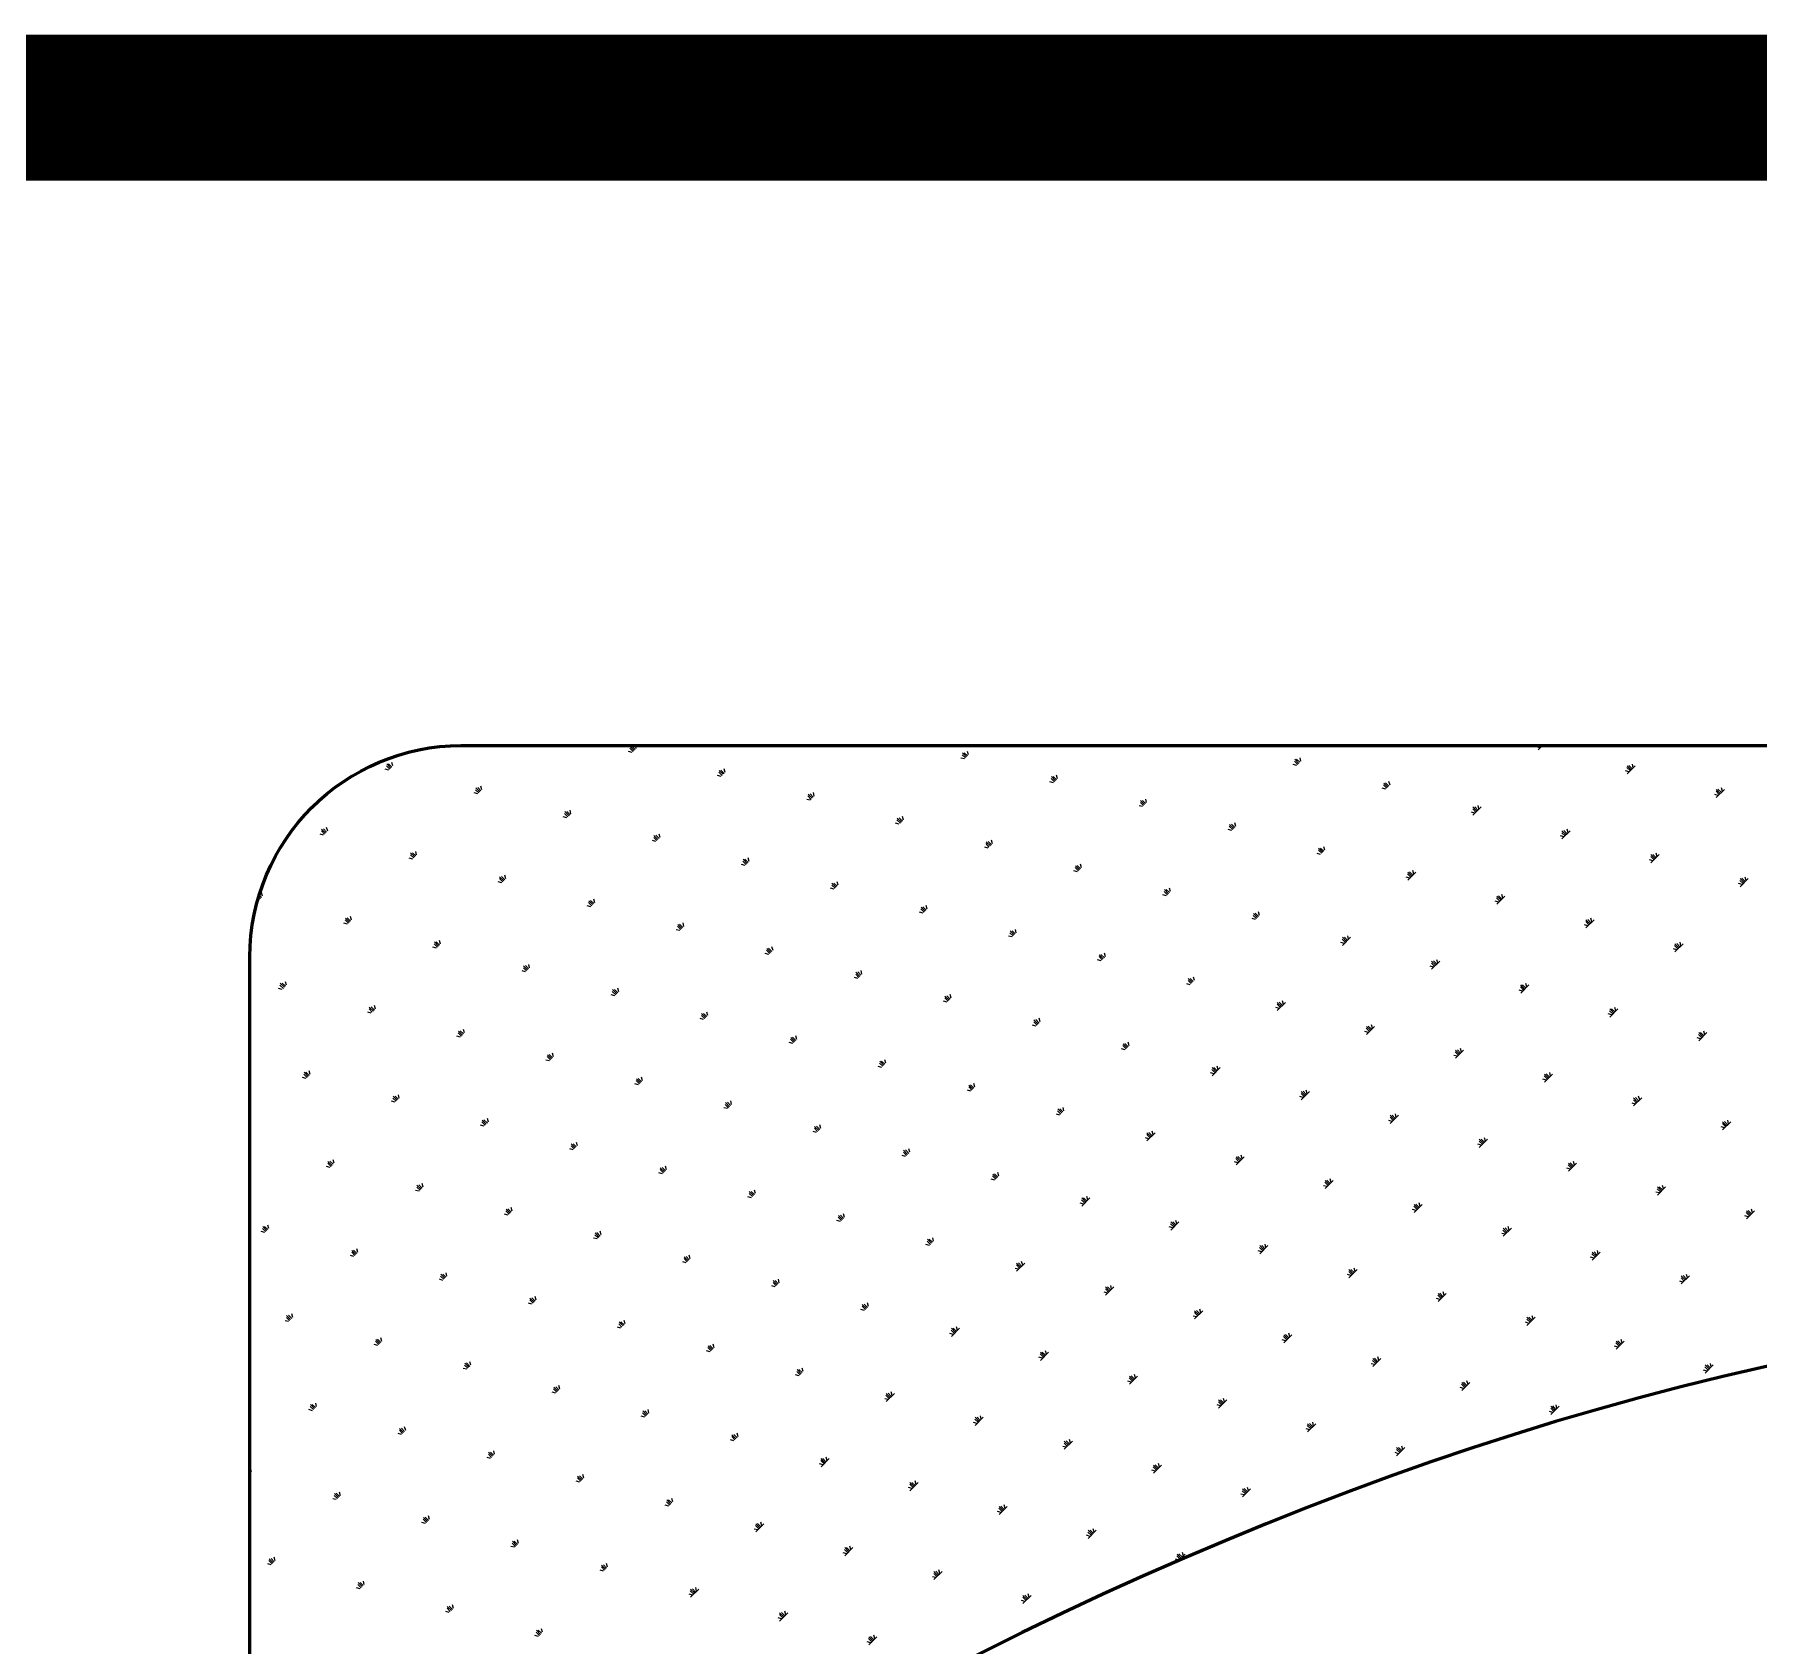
# Model space of a CAD drawing. Extents: x 962303 to 1579583, y -174742 to 224716.
# Drawn here: x 1403914 to 1405092, y 180207 to 181308 of the extents above; entities that cross this region are included whole.
import ezdxf

# ---------------------------------------------------------------- set-up
doc = ezdxf.new("R2010")
doc.units = 0
doc.header["$LTSCALE"] = 1000
doc.header["$MEASUREMENT"] = 0
doc.layers.add('PUB_TITLE', color=4, linetype='Continuous')

msp = doc.modelspace()

# ---------------------------------------------------------------- linework, layer by layer
at = {"layer": 'PUB_TITLE', "color": 4}
for p, q in [((1404323, 180818), (1404320.8, 180820.2)), ((1404323.7, 180818.7), (1404320.9, 180821.4)), ((1404324.4, 180819.4), (1404322.2, 180821.6)), ((1404325.1, 180820), (1404324.6, 180822.1)), ((1404942.8, 180820.5), (1404940.3, 180821.1)), ((1404941.4, 180819.1), (1404944.4, 180822.1)), ((1404943.5, 180821.2), (1404942.6, 180822.1)), ((1404944.2, 180821.9), (1404943.9, 180822.1)), ((1404156.8, 180806), (1404154.5, 180808.3)), ((1404157.4, 180806.7), (1404154.7, 180809.5)), ((1404158.1, 180807.4), (1404155.9, 180809.6)), ((1404158.8, 180808.1), (1404158.2, 180810.5)), ((1404322.3, 180817.3), (1404319.9, 180817.9)), ((1404549.4, 180812.9), (1404547, 180813.5)), ((1404550.1, 180813.6), (1404547.9, 180815.8)), ((1404550.8, 180814.3), (1404548, 180817.1)), ((1404551.5, 180815), (1404549.3, 180817.2)), ((1404552.2, 180815.7), (1404551.6, 180818.1)), ((1404776.5, 180808.5), (1404774.1, 180809.2)), ((1404777.2, 180809.2), (1404775, 180811.4)), ((1404777.9, 180809.9), (1404775.1, 180812.7)), ((1404778.6, 180810.6), (1404776.4, 180812.8)), ((1404779.3, 180811.3), (1404778.7, 180813.7)), ((1405005, 180805.5), (1405002.2, 180808.3)), ((1405002.2, 180802.8), (1405007.8, 180808.3)), ((1405005.7, 180806.2), (1405003.5, 180808.5)), ((1405006.4, 180806.9), (1405005.8, 180809.4)), ((1404156.1, 180805.3), (1404153.6, 180806)), ((1404383.2, 180801), (1404380.7, 180801.6)), ((1404383.9, 180801.7), (1404381.6, 180803.9)), ((1404384.6, 180802.4), (1404381.8, 180805.1)), ((1404385.3, 180803), (1404383, 180805.3)), ((1404385.9, 180803.7), (1404385.3, 180806.2)), ((1404610.3, 180796.6), (1404607.8, 180797.2)), ((1404611, 180797.3), (1404608.7, 180799.5)), ((1404611.7, 180798), (1404608.9, 180800.8)), ((1404612.4, 180798.7), (1404610.1, 180800.9)), ((1404613.1, 180799.4), (1404612.4, 180801.8)), ((1404838.8, 180793.6), (1404836, 180796.4)), ((1404839.5, 180794.3), (1404837.2, 180796.5)), ((1404840.2, 180795), (1404839.5, 180797.4)), ((1405003.6, 180804.2), (1405001.2, 180804.8)), ((1405004.3, 180804.9), (1405002.1, 180807.1)), ((1404216.9, 180789), (1404214.5, 180789.7)), ((1404217.6, 180789.7), (1404215.4, 180791.9)), ((1404218.3, 180790.4), (1404215.5, 180793.2)), ((1404219, 180791.1), (1404216.8, 180793.3)), ((1404219.7, 180791.8), (1404219, 180794.2)), ((1404444, 180784.7), (1404441.6, 180785.3)), ((1404444.7, 180785.3), (1404442.5, 180787.6)), ((1404445.4, 180786), (1404442.6, 180788.8)), ((1404446.1, 180786.7), (1404443.9, 180789)), ((1404446.8, 180787.4), (1404446.2, 180789.9)), ((1404672.5, 180781.7), (1404669.7, 180784.5)), ((1404673.2, 180782.4), (1404671, 180784.6)), ((1404673.9, 180783.1), (1404673.3, 180785.5)), ((1404837.4, 180792.2), (1404834.9, 180792.9)), ((1404838.1, 180792.9), (1404835.8, 180795.1)), ((1405064.5, 180787.9), (1405062.1, 180788.5)), ((1405065.2, 180788.5), (1405063, 180790.8)), ((1405065.9, 180789.2), (1405063.1, 180792)), ((1405063.1, 180786.5), (1405068.7, 180792)), ((1405066.6, 180789.9), (1405064.3, 180792.2)), ((1405067.3, 180790.6), (1405066.6, 180793.1)), ((1404277.8, 180772.7), (1404275.3, 180773.4)), ((1404278.5, 180773.4), (1404276.2, 180775.6)), ((1404279.2, 180774.1), (1404276.4, 180776.9)), ((1404279.9, 180774.8), (1404277.6, 180777)), ((1404280.5, 180775.5), (1404279.9, 180777.9)), ((1404506.3, 180769.7), (1404503.5, 180772.5)), ((1404507, 180770.4), (1404504.7, 180772.7)), ((1404507.7, 180771.1), (1404507, 180773.6)), ((1404671.1, 180780.3), (1404668.7, 180780.9)), ((1404671.8, 180781), (1404669.6, 180783.2)), ((1404898.2, 180775.9), (1404895.8, 180776.6)), ((1404898.9, 180776.6), (1404896.7, 180778.8)), ((1404899.6, 180777.3), (1404896.8, 180780.1)), ((1404896.8, 180774.5), (1404902.4, 180780.1)), ((1404900.3, 180778), (1404898.1, 180780.2)), ((1404901, 180778.7), (1404900.4, 180781.1)), ((1404111.5, 180760.8), (1404109.1, 180761.4)), ((1404112.2, 180761.5), (1404110, 180763.7)), ((1404112.9, 180762.2), (1404110.1, 180765)), ((1404113.6, 180762.9), (1404111.4, 180765.1)), ((1404114.3, 180763.6), (1404113.6, 180766)), ((1404340, 180757.8), (1404337.2, 180760.6)), ((1404340.7, 180758.5), (1404338.5, 180760.7)), ((1404341.4, 180759.2), (1404340.7, 180761.6)), ((1404504.9, 180768.3), (1404502.4, 180769)), ((1404505.6, 180769), (1404503.3, 180771.3)), ((1404732, 180764), (1404729.5, 180764.6)), ((1404732.7, 180764.7), (1404730.4, 180766.9)), ((1404733.4, 180765.4), (1404730.6, 180768.2)), ((1404734.1, 180766.1), (1404731.8, 180768.3)), ((1404734.8, 180766.8), (1404734.1, 180769.2)), ((1404959.1, 180759.6), (1404956.7, 180760.3)), ((1404959.8, 180760.3), (1404957.6, 180762.5)), ((1404960.5, 180761), (1404957.7, 180763.8)), ((1404957.7, 180758.2), (1404963.3, 180763.8)), ((1404961.2, 180761.7), (1404958.9, 180763.9)), ((1404961.9, 180762.4), (1404961.2, 180764.8)), ((1404173.8, 180745.9), (1404171, 180748.7)), ((1404174.5, 180746.6), (1404172.2, 180748.8)), ((1404175.1, 180747.3), (1404174.5, 180749.7)), ((1404338.6, 180756.4), (1404336.2, 180757.1)), ((1404339.3, 180757.1), (1404337.1, 180759.3)), ((1404565.7, 180752), (1404563.3, 180752.7)), ((1404566.4, 180752.7), (1404564.2, 180755)), ((1404567.1, 180753.4), (1404564.3, 180756.2)), ((1404567.8, 180754.1), (1404565.6, 180756.4)), ((1404568.5, 180754.8), (1404567.9, 180757.3)), ((1404792.8, 180747.7), (1404790.4, 180748.3)), ((1404793.5, 180748.4), (1404791.3, 180750.6)), ((1404794.2, 180749.1), (1404791.4, 180751.8)), ((1404794.9, 180749.8), (1404792.7, 180752)), ((1404795.6, 180750.5), (1404795, 180752.9)), ((1405022.7, 180746.1), (1405022.1, 180748.5)), ((1404172.4, 180744.5), (1404169.9, 180745.1)), ((1404173.1, 180745.2), (1404170.8, 180747.4)), ((1404399.5, 180740.1), (1404397, 180740.8)), ((1404400.2, 180740.8), (1404397.9, 180743)), ((1404400.9, 180741.5), (1404398.1, 180744.3)), ((1404401.6, 180742.2), (1404399.3, 180744.4)), ((1404402.3, 180742.9), (1404401.6, 180745.3)), ((1404627.3, 180736.4), (1404625, 180738.7)), ((1404628, 180737.1), (1404625.2, 180739.9)), ((1404628.7, 180737.8), (1404626.4, 180740.1)), ((1404629.4, 180738.5), (1404628.7, 180741)), ((1404856.5, 180734.2), (1404855.8, 180736.6)), ((1405019.9, 180743.3), (1405017.5, 180744)), ((1405020.6, 180744), (1405018.4, 180746.2)), ((1405021.3, 180744.7), (1405018.5, 180747.5)), ((1405018.5, 180741.9), (1405024.1, 180747.5)), ((1405022, 180745.4), (1405019.8, 180747.6)), ((1404233.2, 180728.2), (1404230.8, 180728.8)), ((1404233.9, 180728.9), (1404231.7, 180731.1)), ((1404234.6, 180729.6), (1404231.8, 180732.3)), ((1404235.3, 180730.3), (1404233.1, 180732.5)), ((1404236, 180731), (1404235.3, 180733.4)), ((1404461, 180724.5), (1404458.8, 180726.7)), ((1404461.7, 180725.2), (1404458.9, 180728)), ((1404462.4, 180725.9), (1404460.2, 180728.1)), ((1404463.1, 180726.6), (1404462.5, 180729)), ((1404626.6, 180735.7), (1404624.1, 180736.4)), ((1404853.7, 180731.4), (1404851.3, 180732)), ((1404854.4, 180732.1), (1404852.2, 180734.3)), ((1404855.1, 180732.8), (1404852.3, 180735.5)), ((1404852.3, 180730), (1404857.9, 180735.5)), ((1404855.8, 180733.5), (1404853.5, 180735.7)), ((1405080.8, 180727), (1405078.4, 180727.7)), ((1405081.5, 180727.7), (1405079.3, 180729.9)), ((1405082.2, 180728.4), (1405079.4, 180731.2)), ((1405079.4, 180725.6), (1405085, 180731.2)), ((1405082.9, 180729.1), (1405080.7, 180731.3)), ((1405083.6, 180729.8), (1405082.9, 180732.2)), ((1404067, 180716.2), (1404066.4, 180716.4)), ((1404067.7, 180716.9), (1404066.8, 180717.8)), ((1404068.4, 180717.6), (1404067.1, 180718.9)), ((1404069, 180718.3), (1404067.4, 180719.9)), ((1404069.7, 180719), (1404069.1, 180721.5)), ((1404294.8, 180712.6), (1404292.5, 180714.8)), ((1404295.5, 180713.3), (1404292.7, 180716)), ((1404296.2, 180714), (1404293.9, 180716.2)), ((1404296.9, 180714.6), (1404296.2, 180717.1)), ((1404460.3, 180723.8), (1404457.9, 180724.5)), ((1404687.4, 180719.4), (1404685, 180720.1)), ((1404688.1, 180720.1), (1404685.9, 180722.4)), ((1404688.8, 180720.8), (1404686, 180723.6)), ((1404689.5, 180721.5), (1404687.3, 180723.7)), ((1404690.2, 180722.2), (1404689.6, 180724.6)), ((1404914.5, 180715.1), (1404912.1, 180715.7)), ((1404915.2, 180715.8), (1404913, 180718)), ((1404915.9, 180716.5), (1404913.1, 180719.2)), ((1404913.1, 180713.7), (1404918.7, 180719.2)), ((1404916.6, 180717.1), (1404914.4, 180719.4)), ((1404917.3, 180717.8), (1404916.7, 180720.3)), ((1404128.5, 180700.6), (1404126.3, 180702.9)), ((1404129.2, 180701.3), (1404126.4, 180704.1)), ((1404129.9, 180702), (1404127.7, 180704.2)), ((1404130.6, 180702.7), (1404129.9, 180705.1)), ((1404294.1, 180711.9), (1404291.6, 180712.5)), ((1404521.2, 180707.5), (1404518.7, 180708.1)), ((1404521.9, 180708.2), (1404519.6, 180710.4)), ((1404522.6, 180708.9), (1404519.8, 180711.7)), ((1404523.3, 180709.6), (1404521, 180711.8)), ((1404524, 180710.3), (1404523.3, 180712.7)), ((1404748.3, 180703.1), (1404745.9, 180703.8)), ((1404749, 180703.8), (1404746.8, 180706)), ((1404749.7, 180704.5), (1404746.9, 180707.3)), ((1404750.4, 180705.2), (1404748.1, 180707.4)), ((1404751.1, 180705.9), (1404750.4, 180708.3)), ((1404976.1, 180699.5), (1404973.9, 180701.7)), ((1404976.8, 180700.1), (1404974, 180702.9)), ((1404974, 180697.4), (1404979.6, 180702.9)), ((1404977.5, 180700.8), (1404975.3, 180703.1)), ((1404978.2, 180701.5), (1404977.5, 180704)), ((1404127.8, 180699.9), (1404125.4, 180700.6)), ((1404354.9, 180695.6), (1404352.5, 180696.2)), ((1404355.6, 180696.3), (1404353.4, 180698.5)), ((1404356.3, 180696.9), (1404353.5, 180699.7)), ((1404357, 180697.6), (1404354.8, 180699.9)), ((1404357.7, 180698.3), (1404357.1, 180700.8)), ((1404582, 180691.2), (1404579.6, 180691.8)), ((1404582.7, 180691.9), (1404580.5, 180694.1)), ((1404583.4, 180692.6), (1404580.6, 180695.4)), ((1404584.1, 180693.3), (1404581.9, 180695.5)), ((1404584.8, 180694), (1404584.2, 180696.4)), ((1404809.8, 180687.5), (1404807.6, 180689.7)), ((1404810.5, 180688.2), (1404807.7, 180691)), ((1404807.7, 180685.4), (1404813.3, 180691)), ((1404811.2, 180688.9), (1404809, 180691.1)), ((1404811.9, 180689.6), (1404811.3, 180692)), ((1404975.4, 180698.8), (1404973, 180699.4)), ((1404188.7, 180683.6), (1404186.2, 180684.3)), ((1404189.4, 180684.3), (1404187.1, 180686.5)), ((1404190.1, 180685), (1404187.3, 180687.8)), ((1404190.8, 180685.7), (1404188.5, 180687.9)), ((1404191.5, 180686.4), (1404190.8, 180688.8)), ((1404415.8, 180679.3), (1404413.3, 180679.9)), ((1404416.5, 180679.9), (1404414.2, 180682.2)), ((1404417.2, 180680.6), (1404414.4, 180683.4)), ((1404417.9, 180681.3), (1404415.6, 180683.6)), ((1404418.6, 180682), (1404417.9, 180684.5)), ((1404643.6, 180675.6), (1404641.4, 180677.8)), ((1404644.3, 180676.3), (1404641.5, 180679.1)), ((1404645, 180677), (1404642.7, 180679.2)), ((1404645.7, 180677.7), (1404645, 180680.1)), ((1404809.1, 180686.8), (1404806.7, 180687.5)), ((1405036.2, 180682.5), (1405033.8, 180683.1)), ((1405036.9, 180683.1), (1405034.7, 180685.4)), ((1405037.6, 180683.8), (1405034.9, 180686.6)), ((1405034.9, 180681.1), (1405040.4, 180686.6)), ((1405038.3, 180684.5), (1405036.1, 180686.8)), ((1405039, 180685.2), (1405038.4, 180687.7)), ((1404249.5, 180667.3), (1404247.1, 180668)), ((1404250.2, 180668), (1404248, 180670.2)), ((1404250.9, 180668.7), (1404248.1, 180671.5)), ((1404251.6, 180669.4), (1404249.4, 180671.6)), ((1404252.3, 180670.1), (1404251.7, 180672.5)), ((1404477.3, 180663.6), (1404475.1, 180665.9)), ((1404478, 180664.3), (1404475.2, 180667.1)), ((1404478.7, 180665), (1404476.5, 180667.3)), ((1404479.4, 180665.7), (1404478.8, 180668.2)), ((1404642.9, 180674.9), (1404640.4, 180675.5)), ((1404870, 180670.5), (1404867.6, 180671.2)), ((1404870.7, 180671.2), (1404868.5, 180673.4)), ((1404871.4, 180671.9), (1404868.6, 180674.7)), ((1404868.6, 180669.1), (1404874.2, 180674.7)), ((1404872.1, 180672.6), (1404869.9, 180674.8)), ((1404872.8, 180673.3), (1404872.1, 180675.7)), ((1404083.3, 180655.4), (1404080.8, 180656)), ((1404084, 180656.1), (1404081.7, 180658.3)), ((1404084.7, 180656.8), (1404081.9, 180659.6)), ((1404085.4, 180657.5), (1404083.1, 180659.7)), ((1404086.1, 180658.2), (1404085.4, 180660.6)), ((1404311.8, 180652.4), (1404309, 180655.2)), ((1404312.5, 180653.1), (1404310.2, 180655.3)), ((1404313.2, 180653.8), (1404312.5, 180656.2)), ((1404476.6, 180662.9), (1404474.2, 180663.6)), ((1404703.7, 180658.6), (1404701.3, 180659.2)), ((1404704.4, 180659.3), (1404702.2, 180661.5)), ((1404705.1, 180660), (1404702.3, 180662.8)), ((1404705.8, 180660.7), (1404703.6, 180662.9)), ((1404706.5, 180661.4), (1404705.9, 180663.8)), ((1404930.8, 180654.2), (1404928.4, 180654.9)), ((1404931.5, 180654.9), (1404929.3, 180657.1)), ((1404932.2, 180655.6), (1404929.5, 180658.4)), ((1404929.5, 180652.8), (1404935, 180658.4)), ((1404932.9, 180656.3), (1404930.7, 180658.5)), ((1404933.6, 180657), (1404933, 180659.4)), ((1404145.5, 180640.5), (1404142.7, 180643.2)), ((1404146.2, 180641.2), (1404144, 180643.4)), ((1404146.9, 180641.9), (1404146.3, 180644.3)), ((1404310.4, 180651), (1404307.9, 180651.7)), ((1404311.1, 180651.7), (1404308.8, 180653.9)), ((1404537.5, 180646.6), (1404535, 180647.3)), ((1404538.2, 180647.3), (1404536, 180649.6)), ((1404538.9, 180648), (1404536.1, 180650.8)), ((1404539.6, 180648.7), (1404537.3, 180651)), ((1404540.3, 180649.4), (1404539.6, 180651.9)), ((1404764.6, 180642.3), (1404762.2, 180642.9)), ((1404765.3, 180643), (1404763.1, 180645.2)), ((1404766, 180643.7), (1404763.2, 180646.4)), ((1404763.2, 180640.9), (1404768.8, 180646.4)), ((1404766.7, 180644.4), (1404764.5, 180646.6)), ((1404767.4, 180645.1), (1404766.7, 180647.5)), ((1404993.8, 180640), (1404991.6, 180642.2)), ((1404994.5, 180640.7), (1404993.8, 180643.1)), ((1404144.1, 180639.1), (1404141.7, 180639.7)), ((1404144.8, 180639.8), (1404142.6, 180642)), ((1404371.2, 180634.7), (1404368.8, 180635.4)), ((1404371.9, 180635.4), (1404369.7, 180637.6)), ((1404372.6, 180636.1), (1404369.8, 180638.9)), ((1404373.3, 180636.8), (1404371.1, 180639)), ((1404374, 180637.5), (1404373.4, 180639.9)), ((1404598.3, 180630.3), (1404595.9, 180631)), ((1404599, 180631), (1404596.8, 180633.3)), ((1404599.7, 180631.7), (1404596.9, 180634.5)), ((1404600.4, 180632.4), (1404598.2, 180634.7)), ((1404601.1, 180633.1), (1404600.5, 180635.6)), ((1404828.2, 180628.8), (1404827.6, 180631.2)), ((1404991.7, 180637.9), (1404989.3, 180638.6)), ((1404992.4, 180638.6), (1404990.2, 180640.8)), ((1404993.1, 180639.3), (1404990.3, 180642.1)), ((1404990.3, 180636.5), (1404995.9, 180642.1)), ((1404205, 180622.8), (1404202.5, 180623.4)), ((1404205.7, 180623.5), (1404203.4, 180625.7)), ((1404206.4, 180624.2), (1404203.6, 180626.9)), ((1404207.1, 180624.9), (1404204.8, 180627.1)), ((1404207.8, 180625.6), (1404207.1, 180628)), ((1404432.1, 180618.4), (1404429.6, 180619.1)), ((1404432.8, 180619.1), (1404430.6, 180621.3)), ((1404433.5, 180619.8), (1404430.7, 180622.6)), ((1404434.2, 180620.5), (1404431.9, 180622.7)), ((1404434.9, 180621.2), (1404434.2, 180623.6)), ((1404662, 180616.8), (1404661.3, 180619.2)), ((1404825.4, 180626), (1404823, 180626.6)), ((1404826.1, 180626.7), (1404823.9, 180628.9)), ((1404826.8, 180627.4), (1404824.1, 180630.1)), ((1404824.1, 180624.6), (1404829.6, 180630.1)), ((1404827.5, 180628.1), (1404825.3, 180630.3)), ((1405052.6, 180621.6), (1405050.1, 180622.2)), ((1405053.2, 180622.3), (1405051, 180624.5)), ((1405053.9, 180623), (1405051.2, 180625.8)), ((1405051.2, 180620.2), (1405056.7, 180625.8)), ((1405054.6, 180623.7), (1405052.4, 180625.9)), ((1405055.3, 180624.4), (1405054.7, 180626.8)), ((1404265.8, 180606.5), (1404263.4, 180607.1)), ((1404266.5, 180607.2), (1404264.3, 180609.4)), ((1404267.2, 180607.9), (1404264.4, 180610.6)), ((1404267.9, 180608.6), (1404265.7, 180610.8)), ((1404268.6, 180609.2), (1404268, 180611.7)), ((1404495.7, 180604.9), (1404495.1, 180607.3)), ((1404659.2, 180614), (1404656.8, 180614.7)), ((1404659.9, 180614.7), (1404657.7, 180617)), ((1404660.6, 180615.4), (1404657.8, 180618.2)), ((1404661.3, 180616.1), (1404659.1, 180618.3)), ((1404886.3, 180609.7), (1404883.9, 180610.3)), ((1404887, 180610.4), (1404884.8, 180612.6)), ((1404887.7, 180611.1), (1404884.9, 180613.8)), ((1404884.9, 180608.3), (1404890.5, 180613.8)), ((1404888.4, 180611.7), (1404886.2, 180614)), ((1404889.1, 180612.4), (1404888.4, 180614.9)), ((1404099.6, 180594.5), (1404097.1, 180595.2)), ((1404100.3, 180595.2), (1404098, 180597.4)), ((1404101, 180595.9), (1404098.2, 180598.7)), ((1404101.7, 180596.6), (1404099.4, 180598.8)), ((1404102.4, 180597.3), (1404101.7, 180599.7)), ((1404329.5, 180592.9), (1404328.8, 180595.4)), ((1404492.9, 180602.1), (1404490.5, 180602.7)), ((1404493.6, 180602.8), (1404491.4, 180605)), ((1404494.3, 180603.5), (1404491.5, 180606.3)), ((1404495, 180604.2), (1404492.8, 180606.4)), ((1404720, 180597.7), (1404717.6, 180598.4)), ((1404720.7, 180598.4), (1404718.5, 180600.6)), ((1404721.4, 180599.1), (1404718.7, 180601.9)), ((1404718.7, 180596.3), (1404724.2, 180601.9)), ((1404722.1, 180599.8), (1404719.9, 180602)), ((1404722.8, 180600.5), (1404722.2, 180602.9)), ((1404947.8, 180594.1), (1404945.6, 180596.3)), ((1404948.5, 180594.7), (1404945.8, 180597.5)), ((1404945.8, 180592), (1404951.3, 180597.5)), ((1404949.2, 180595.4), (1404947, 180597.7)), ((1404949.9, 180596.1), (1404949.3, 180598.6)), ((1404163.2, 180581), (1404162.6, 180583.4)), ((1404326.7, 180590.2), (1404324.2, 180590.8)), ((1404327.4, 180590.9), (1404325.1, 180593.1)), ((1404328.1, 180591.5), (1404325.3, 180594.3)), ((1404328.8, 180592.2), (1404326.5, 180594.5)), ((1404553.8, 180585.8), (1404551.4, 180586.4)), ((1404554.5, 180586.5), (1404552.3, 180588.7)), ((1404555.2, 180587.2), (1404552.4, 180590)), ((1404555.9, 180587.9), (1404553.6, 180590.1)), ((1404556.6, 180588.6), (1404555.9, 180591)), ((1404781.6, 180582.1), (1404779.4, 180584.3)), ((1404782.3, 180582.8), (1404779.5, 180585.6)), ((1404779.5, 180580), (1404785.1, 180585.6)), ((1404783, 180583.5), (1404780.8, 180585.7)), ((1404783.7, 180584.2), (1404783, 180586.6)), ((1404947.2, 180593.4), (1404944.7, 180594)), ((1404160.4, 180578.2), (1404158, 180578.9)), ((1404161.1, 180578.9), (1404158.9, 180581.1)), ((1404161.8, 180579.6), (1404159, 180582.4)), ((1404162.5, 180580.3), (1404160.3, 180582.5)), ((1404387.5, 180573.9), (1404385.1, 180574.5)), ((1404388.2, 180574.5), (1404386, 180576.8)), ((1404388.9, 180575.2), (1404386.1, 180578)), ((1404389.6, 180575.9), (1404387.4, 180578.2)), ((1404390.3, 180576.6), (1404389.7, 180579.1)), ((1404615.3, 180570.2), (1404613.1, 180572.4)), ((1404616, 180570.9), (1404613.2, 180573.7)), ((1404616.7, 180571.6), (1404614.5, 180573.8)), ((1404617.4, 180572.3), (1404616.8, 180574.7)), ((1404780.9, 180581.4), (1404778.5, 180582.1)), ((1405008, 180577), (1405005.6, 180577.7)), ((1405008.7, 180577.7), (1405006.5, 180580)), ((1405009.4, 180578.4), (1405006.6, 180581.2)), ((1405006.6, 180575.7), (1405012.2, 180581.2)), ((1405010.1, 180579.1), (1405007.9, 180581.4)), ((1405010.8, 180579.8), (1405010.1, 180582.3)), ((1404221.3, 180561.9), (1404218.8, 180562.6)), ((1404222, 180562.6), (1404219.7, 180564.8)), ((1404222.7, 180563.3), (1404219.9, 180566.1)), ((1404223.4, 180564), (1404221.1, 180566.2)), ((1404224.1, 180564.7), (1404223.4, 180567.1)), ((1404449.1, 180558.2), (1404446.9, 180560.5)), ((1404449.8, 180558.9), (1404447, 180561.7)), ((1404450.5, 180559.6), (1404448.2, 180561.9)), ((1404451.2, 180560.3), (1404450.5, 180562.8)), ((1404614.6, 180569.5), (1404612.2, 180570.1)), ((1404841.7, 180565.1), (1404839.3, 180565.8)), ((1404842.4, 180565.8), (1404840.2, 180568)), ((1404843.1, 180566.5), (1404840.4, 180569.3)), ((1404840.4, 180563.7), (1404845.9, 180569.3)), ((1404843.8, 180567.2), (1404841.6, 180569.4)), ((1404844.5, 180567.9), (1404843.9, 180570.3)), ((1405068.9, 180560.7), (1405066.4, 180561.4)), ((1405069.6, 180561.4), (1405067.3, 180563.7)), ((1405070.2, 180562.1), (1405067.5, 180564.9)), ((1405067.5, 180559.4), (1405073, 180564.9)), ((1405070.9, 180562.8), (1405068.7, 180565.1)), ((1405071.6, 180563.5), (1405071, 180566)), ((1404282.8, 180546.3), (1404280.6, 180548.5)), ((1404283.5, 180547), (1404280.7, 180549.8)), ((1404284.2, 180547.7), (1404282, 180549.9)), ((1404284.9, 180548.4), (1404284.3, 180550.8)), ((1404448.4, 180557.5), (1404446, 180558.2)), ((1404675.5, 180553.2), (1404673.1, 180553.8)), ((1404676.2, 180553.9), (1404674, 180556.1)), ((1404676.9, 180554.6), (1404674.1, 180557.4)), ((1404674.1, 180551.8), (1404679.7, 180557.4)), ((1404677.6, 180555.3), (1404675.4, 180557.5)), ((1404678.3, 180556), (1404677.6, 180558.4)), ((1404902.6, 180548.8), (1404900.2, 180549.5)), ((1404903.3, 180549.5), (1404901.1, 180551.7)), ((1404904, 180550.2), (1404901.2, 180553)), ((1404901.2, 180547.4), (1404906.8, 180553)), ((1404904.7, 180550.9), (1404902.5, 180553.1)), ((1404905.4, 180551.6), (1404904.7, 180554)), ((1404116.6, 180534.4), (1404114.3, 180536.6)), ((1404117.3, 180535.1), (1404114.5, 180537.8)), ((1404118, 180535.8), (1404115.7, 180538)), ((1404118.7, 180536.5), (1404118, 180538.9)), ((1404282.1, 180545.6), (1404279.7, 180546.3)), ((1404509.2, 180541.2), (1404506.8, 180541.9)), ((1404509.9, 180541.9), (1404507.7, 180544.2)), ((1404510.6, 180542.6), (1404507.8, 180545.4)), ((1404511.3, 180543.3), (1404509.1, 180545.6)), ((1404512, 180544), (1404511.4, 180546.5)), ((1404736.3, 180536.9), (1404733.9, 180537.5)), ((1404737, 180537.6), (1404734.8, 180539.8)), ((1404737.7, 180538.3), (1404735, 180541)), ((1404735, 180535.5), (1404740.5, 180541)), ((1404738.4, 180539), (1404736.2, 180541.2)), ((1404739.1, 180539.7), (1404738.5, 180542.1)), ((1404964.8, 180533.9), (1404962.1, 180536.7)), ((1404962.1, 180531.1), (1404967.6, 180536.7)), ((1404965.5, 180534.6), (1404963.3, 180536.8)), ((1404966.2, 180535.3), (1404965.6, 180537.7)), ((1404115.9, 180533.7), (1404113.4, 180534.3)), ((1404343, 180529.3), (1404340.6, 180530)), ((1404343.7, 180530), (1404341.5, 180532.2)), ((1404344.4, 180530.7), (1404341.6, 180533.5)), ((1404345.1, 180531.4), (1404342.8, 180533.6)), ((1404345.8, 180532.1), (1404345.1, 180534.5)), ((1404570.1, 180524.9), (1404567.7, 180525.6)), ((1404570.8, 180525.6), (1404568.6, 180527.9)), ((1404571.5, 180526.3), (1404568.7, 180529.1)), ((1404572.2, 180527), (1404570, 180529.2)), ((1404572.9, 180527.7), (1404572.2, 180530.2)), ((1404798.6, 180522), (1404795.8, 180524.7)), ((1404795.8, 180519.2), (1404801.4, 180524.7)), ((1404799.3, 180522.7), (1404797.1, 180524.9)), ((1404800, 180523.3), (1404799.3, 180525.8)), ((1404963.5, 180532.5), (1404961, 180533.2)), ((1404964.2, 180533.2), (1404961.9, 180535.4)), ((1404176.7, 180517.4), (1404174.3, 180518)), ((1404177.4, 180518.1), (1404175.2, 180520.3)), ((1404178.1, 180518.8), (1404175.3, 180521.5)), ((1404178.8, 180519.5), (1404176.6, 180521.7)), ((1404179.5, 180520.2), (1404178.9, 180522.6)), ((1404403.8, 180513), (1404401.4, 180513.6)), ((1404404.5, 180513.7), (1404402.3, 180515.9)), ((1404405.2, 180514.4), (1404402.4, 180517.2)), ((1404405.9, 180515.1), (1404403.7, 180517.3)), ((1404406.6, 180515.8), (1404406, 180518.2)), ((1404632.3, 180510), (1404629.6, 180512.8)), ((1404629.6, 180507.2), (1404635.1, 180512.8)), ((1404633, 180510.7), (1404630.8, 180512.9)), ((1404633.7, 180511.4), (1404633.1, 180513.8)), ((1404797.2, 180520.6), (1404794.8, 180521.2)), ((1404797.9, 180521.3), (1404795.7, 180523.5)), ((1405024.3, 180516.2), (1405021.9, 180516.8)), ((1405025, 180516.9), (1405022.8, 180519.1)), ((1405025.7, 180517.6), (1405022.9, 180520.4)), ((1405022.9, 180514.8), (1405028.5, 180520.4)), ((1405026.4, 180518.3), (1405024.2, 180520.5)), ((1405027.1, 180519), (1405026.4, 180521.4)), ((1404237.6, 180501.1), (1404235.2, 180501.7)), ((1404238.3, 180501.8), (1404236.1, 180504)), ((1404239, 180502.5), (1404236.2, 180505.2)), ((1404239.7, 180503.1), (1404237.4, 180505.4)), ((1404240.4, 180503.8), (1404239.7, 180506.3)), ((1404466.1, 180498.1), (1404463.3, 180500.9)), ((1404466.8, 180498.8), (1404464.6, 180501)), ((1404467.5, 180499.5), (1404466.8, 180501.9)), ((1404630.9, 180508.6), (1404628.5, 180509.3)), ((1404631.6, 180509.3), (1404629.4, 180511.6)), ((1404858.1, 180504.3), (1404855.6, 180504.9)), ((1404858.8, 180505), (1404856.5, 180507.2)), ((1404859.4, 180505.7), (1404856.7, 180508.4)), ((1404856.7, 180502.9), (1404862.2, 180508.4)), ((1404860.1, 180506.3), (1404857.9, 180508.6)), ((1404860.8, 180507), (1404860.2, 180509.5)), ((1405085.9, 180500.6), (1405083.6, 180502.8)), ((1405086.6, 180501.3), (1405083.8, 180504.1)), ((1405083.8, 180498.5), (1405089.3, 180504.1)), ((1405087.3, 180502), (1405085, 180504.2)), ((1405087.9, 180502.7), (1405087.3, 180505.1)), ((1404071.3, 180489.1), (1404068.9, 180489.8)), ((1404072, 180489.8), (1404069.8, 180492)), ((1404072.7, 180490.5), (1404069.9, 180493.3)), ((1404073.4, 180491.2), (1404071.2, 180493.4)), ((1404074.1, 180491.9), (1404073.5, 180494.3)), ((1404300.5, 180486.8), (1404298.3, 180489.1)), ((1404301.2, 180487.5), (1404300.6, 180490)), ((1404464.7, 180496.7), (1404462.3, 180497.3)), ((1404465.4, 180497.4), (1404463.2, 180499.6)), ((1404691.8, 180492.3), (1404689.4, 180493)), ((1404692.5, 180493), (1404690.3, 180495.2)), ((1404693.2, 180493.7), (1404690.4, 180496.5)), ((1404690.4, 180490.9), (1404696, 180496.5)), ((1404693.9, 180494.4), (1404691.7, 180496.6)), ((1404694.6, 180495.1), (1404693.9, 180497.5)), ((1404919.6, 180488.6), (1404917.4, 180490.9)), ((1404920.3, 180489.3), (1404917.5, 180492.1)), ((1404917.5, 180486.6), (1404923.1, 180492.1)), ((1404921, 180490), (1404918.8, 180492.3)), ((1404921.7, 180490.7), (1404921, 180493.2)), ((1405085.2, 180499.9), (1405082.7, 180500.5)), ((1404135, 180475.6), (1404134.3, 180478)), ((1404298.4, 180484.8), (1404296, 180485.4)), ((1404299.1, 180485.5), (1404296.9, 180487.7)), ((1404299.8, 180486.1), (1404297, 180488.9)), ((1404525.5, 180480.4), (1404523.1, 180481)), ((1404526.2, 180481.1), (1404524, 180483.3)), ((1404526.9, 180481.8), (1404524.2, 180484.6)), ((1404527.6, 180482.5), (1404525.4, 180484.7)), ((1404528.3, 180483.2), (1404527.7, 180485.6)), ((1404753.4, 180476.7), (1404751.1, 180478.9)), ((1404754, 180477.4), (1404751.3, 180480.2)), ((1404751.3, 180474.6), (1404756.8, 180480.2)), ((1404754.7, 180478.1), (1404752.5, 180480.3)), ((1404755.4, 180478.8), (1404754.8, 180481.2)), ((1404918.9, 180488), (1404916.5, 180488.6)), ((1404132.2, 180472.8), (1404129.8, 180473.5)), ((1404132.9, 180473.5), (1404130.7, 180475.7)), ((1404133.6, 180474.2), (1404130.8, 180477)), ((1404134.3, 180474.9), (1404132, 180477.1)), ((1404359.3, 180468.4), (1404356.9, 180469.1)), ((1404360, 180469.1), (1404357.8, 180471.4)), ((1404360.7, 180469.8), (1404357.9, 180472.6)), ((1404361.4, 180470.5), (1404359.2, 180472.8)), ((1404362.1, 180471.2), (1404361.4, 180473.7)), ((1404587.1, 180464.8), (1404584.9, 180467)), ((1404587.8, 180465.5), (1404585, 180468.3)), ((1404585, 180462.7), (1404590.6, 180468.3)), ((1404588.5, 180466.2), (1404586.3, 180468.4)), ((1404589.2, 180466.9), (1404588.5, 180469.3)), ((1404752.7, 180476), (1404750.2, 180476.7)), ((1404979.8, 180471.6), (1404977.3, 180472.3)), ((1404980.5, 180472.3), (1404978.2, 180474.6)), ((1404981.2, 180473), (1404978.4, 180475.8)), ((1404978.4, 180470.3), (1404983.9, 180475.8)), ((1404981.8, 180473.7), (1404979.6, 180476)), ((1404982.5, 180474.4), (1404981.9, 180476.9)), ((1404193, 180456.5), (1404190.6, 180457.2)), ((1404193.7, 180457.2), (1404191.5, 180459.4)), ((1404194.4, 180457.9), (1404191.6, 180460.7)), ((1404195.1, 180458.6), (1404192.9, 180460.8)), ((1404195.8, 180459.3), (1404195.2, 180461.7)), ((1404420.8, 180452.8), (1404418.6, 180455.1)), ((1404421.5, 180453.5), (1404418.8, 180456.3)), ((1404422.2, 180454.2), (1404420, 180456.5)), ((1404422.9, 180454.9), (1404422.3, 180457.4)), ((1404586.4, 180464.1), (1404584, 180464.7)), ((1404813.5, 180459.7), (1404811.1, 180460.4)), ((1404814.2, 180460.4), (1404812, 180462.6)), ((1404814.9, 180461.1), (1404812.1, 180463.9)), ((1404812.1, 180458.3), (1404817.7, 180463.9)), ((1404815.6, 180461.8), (1404813.4, 180464)), ((1404816.3, 180462.5), (1404815.6, 180464.9)), ((1405040.6, 180455.3), (1405038.2, 180456)), ((1405041.3, 180456), (1405039.1, 180458.3)), ((1405042, 180456.7), (1405039.2, 180459.5)), ((1405039.2, 180454), (1405044.8, 180459.5)), ((1405042.7, 180457.4), (1405040.5, 180459.7)), ((1405043.4, 180458.1), (1405042.7, 180460.6)), ((1404254.6, 180440.9), (1404252.4, 180443.1)), ((1404255.3, 180441.6), (1404252.5, 180444.4)), ((1404256, 180442.3), (1404253.8, 180444.5)), ((1404256.7, 180443), (1404256, 180445.4)), ((1404420.1, 180452.1), (1404417.7, 180452.8)), ((1404647.3, 180447.8), (1404644.8, 180448.4)), ((1404647.9, 180448.5), (1404645.7, 180450.7)), ((1404648.6, 180449.2), (1404645.9, 180452)), ((1404645.9, 180446.4), (1404651.4, 180452)), ((1404649.3, 180449.9), (1404647.1, 180452.1)), ((1404650, 180450.6), (1404649.4, 180453)), ((1404874.4, 180443.4), (1404871.9, 180444.1)), ((1404875.1, 180444.1), (1404872.8, 180446.3)), ((1404875.8, 180444.8), (1404873, 180447.6)), ((1404873, 180442), (1404878.5, 180447.6)), ((1404876.4, 180445.5), (1404874.2, 180447.7)), ((1404877.1, 180446.2), (1404876.5, 180448.6)), ((1404088.3, 180429), (1404086.1, 180431.2)), ((1404089, 180429.7), (1404086.2, 180432.4)), ((1404089.7, 180430.4), (1404087.5, 180432.6)), ((1404090.4, 180431.1), (1404089.8, 180433.5)), ((1404253.9, 180440.2), (1404251.5, 180440.9)), ((1404481, 180435.8), (1404478.6, 180436.5)), ((1404481.7, 180436.5), (1404479.5, 180438.8)), ((1404482.4, 180437.2), (1404479.6, 180440)), ((1404483.1, 180437.9), (1404480.9, 180440.2)), ((1404483.8, 180438.6), (1404483.1, 180441.1)), ((1404708.1, 180431.5), (1404705.7, 180432.1)), ((1404708.8, 180432.2), (1404706.6, 180434.4)), ((1404709.5, 180432.9), (1404706.7, 180435.6)), ((1404706.7, 180430.1), (1404712.3, 180435.6)), ((1404710.2, 180433.6), (1404708, 180435.8)), ((1404710.9, 180434.3), (1404710.2, 180436.7)), ((1404936.6, 180428.5), (1404933.8, 180431.3)), ((1404933.8, 180425.7), (1404939.4, 180431.3)), ((1404937.3, 180429.2), (1404935.1, 180431.4)), ((1404938, 180429.9), (1404937.3, 180432.3)), ((1404087.6, 180428.3), (1404085.2, 180428.9)), ((1404314.7, 180423.9), (1404312.3, 180424.6)), ((1404315.4, 180424.6), (1404313.2, 180426.8)), ((1404316.1, 180425.3), (1404313.4, 180428.1)), ((1404316.8, 180426), (1404314.6, 180428.2)), ((1404317.5, 180426.7), (1404316.9, 180429.1)), ((1404541.9, 180419.5), (1404539.4, 180420.2)), ((1404542.5, 180420.2), (1404540.3, 180422.5)), ((1404543.2, 180420.9), (1404540.5, 180423.7)), ((1404540.5, 180418.1), (1404546, 180423.7)), ((1404543.9, 180421.6), (1404541.7, 180423.8)), ((1404544.6, 180422.3), (1404544, 180424.8)), ((1404770.4, 180416.6), (1404767.6, 180419.3)), ((1404767.6, 180413.8), (1404773.1, 180419.3)), ((1404771, 180417.3), (1404768.8, 180419.5)), ((1404771.7, 180417.9), (1404771.1, 180420.4)), ((1404935.2, 180427.1), (1404932.8, 180427.8)), ((1404935.9, 180427.8), (1404933.7, 180430)), ((1404148.5, 180412), (1404146.1, 180412.6)), ((1404149.2, 180412.7), (1404147, 180414.9)), ((1404149.9, 180413.4), (1404147.1, 180416.1)), ((1404150.6, 180414.1), (1404148.4, 180416.3)), ((1404151.3, 180414.7), (1404150.6, 180417.2)), ((1404375.6, 180407.6), (1404373.2, 180408.2)), ((1404376.3, 180408.3), (1404374.1, 180410.5)), ((1404377, 180409), (1404374.2, 180411.8)), ((1404377.7, 180409.7), (1404375.5, 180411.9)), ((1404378.4, 180410.4), (1404377.7, 180412.8)), ((1404604.1, 180404.6), (1404601.3, 180407.4)), ((1404601.3, 180401.8), (1404606.9, 180407.4)), ((1404604.8, 180405.3), (1404602.6, 180407.5)), ((1404605.5, 180406), (1404604.8, 180408.4)), ((1404769, 180415.2), (1404766.5, 180415.8)), ((1404769.7, 180415.9), (1404767.4, 180418.1)), ((1404996.1, 180410.8), (1404993.6, 180411.4)), ((1404996.8, 180411.5), (1404994.5, 180413.7)), ((1404997.5, 180412.2), (1404994.7, 180415)), ((1404994.7, 180409.4), (1405000.2, 180415)), ((1404998.2, 180412.9), (1404995.9, 180415.1)), ((1404998.9, 180413.6), (1404998.2, 180416)), ((1404209.3, 180395.7), (1404206.9, 180396.3)), ((1404210, 180396.4), (1404207.8, 180398.6)), ((1404210.7, 180397.1), (1404208, 180399.8)), ((1404211.4, 180397.7), (1404209.2, 180400)), ((1404212.1, 180398.4), (1404211.5, 180400.9)), ((1404437.8, 180392.7), (1404435.1, 180395.5)), ((1404438.5, 180393.4), (1404436.3, 180395.6)), ((1404439.2, 180394.1), (1404438.6, 180396.5)), ((1404602.7, 180403.2), (1404600.3, 180403.9)), ((1404603.4, 180403.9), (1404601.2, 180406.2)), ((1404829.8, 180398.9), (1404827.4, 180399.5)), ((1404830.5, 180399.6), (1404828.3, 180401.8)), ((1404831.2, 180400.3), (1404828.4, 180403)), ((1404828.4, 180397.5), (1404834, 180403)), ((1404831.9, 180400.9), (1404829.7, 180403.2)), ((1404832.6, 180401.6), (1404831.9, 180404.1)), ((1405056.9, 180394.5), (1405054.5, 180395.1)), ((1405057.6, 180395.2), (1405055.4, 180397.4)), ((1405058.3, 180395.9), (1405055.5, 180398.7)), ((1405055.5, 180393.1), (1405061.1, 180398.7)), ((1405059, 180396.6), (1405056.8, 180398.8)), ((1405059.7, 180397.3), (1405059.1, 180399.7)), ((1404271.6, 180380.7), (1404268.8, 180383.5)), ((1404272.3, 180381.4), (1404270.1, 180383.7)), ((1404273, 180382.1), (1404272.3, 180384.6)), ((1404436.5, 180391.3), (1404434, 180391.9)), ((1404437.1, 180392), (1404434.9, 180394.2)), ((1404663.6, 180386.9), (1404661.1, 180387.6)), ((1404664.3, 180387.6), (1404662, 180389.8)), ((1404665, 180388.3), (1404662.2, 180391.1)), ((1404662.2, 180385.5), (1404667.7, 180391.1)), ((1404665.6, 180389), (1404663.4, 180391.2)), ((1404666.3, 180389.7), (1404665.7, 180392.1)), ((1404890.7, 180382.6), (1404888.2, 180383.2)), ((1404891.4, 180383.2), (1404889.1, 180385.5)), ((1404892.1, 180383.9), (1404889.3, 180386.7)), ((1404889.3, 180381.2), (1404894.8, 180386.7)), ((1404892.8, 180384.6), (1404890.5, 180386.9)), ((1404893.5, 180385.3), (1404892.8, 180387.8)), ((1404105.3, 180368.8), (1404102.5, 180371.6)), ((1404106, 180369.5), (1404103.8, 180371.7)), ((1404106.7, 180370.2), (1404106.1, 180372.6)), ((1404270.2, 180379.4), (1404267.8, 180380)), ((1404270.9, 180380.1), (1404268.7, 180382.3)), ((1404497.3, 180375), (1404494.9, 180375.6)), ((1404498, 180375.7), (1404495.8, 180377.9)), ((1404498.7, 180376.4), (1404495.9, 180379.2)), ((1404495.9, 180373.6), (1404501.5, 180379.2)), ((1404499.4, 180377.1), (1404497.2, 180379.3)), ((1404500.1, 180377.8), (1404499.4, 180380.2)), ((1404724.4, 180370.6), (1404722, 180371.3)), ((1404725.1, 180371.3), (1404722.9, 180373.5)), ((1404725.8, 180372), (1404723, 180374.8)), ((1404723, 180369.2), (1404728.6, 180374.8)), ((1404726.5, 180372.7), (1404724.3, 180374.9)), ((1404727.2, 180373.4), (1404726.5, 180375.8)), ((1404954.3, 180369), (1404953.7, 180371.5)), ((1404103.9, 180367.4), (1404101.5, 180368.1)), ((1404104.6, 180368.1), (1404102.4, 180370.3)), ((1404331, 180363), (1404328.6, 180363.7)), ((1404331.7, 180363.7), (1404329.5, 180366)), ((1404332.4, 180364.4), (1404329.7, 180367.2)), ((1404333.1, 180365.1), (1404330.9, 180367.4)), ((1404333.8, 180365.8), (1404333.2, 180368.3)), ((1404558.9, 180359.4), (1404556.6, 180361.6)), ((1404559.5, 180360.1), (1404556.8, 180362.9)), ((1404556.8, 180357.3), (1404562.3, 180362.9)), ((1404560.2, 180360.8), (1404558, 180363)), ((1404560.9, 180361.5), (1404560.3, 180363.9)), ((1404788, 180357.1), (1404787.4, 180359.5)), ((1404951.5, 180366.2), (1404949.1, 180366.9)), ((1404952.2, 180366.9), (1404950, 180369.2)), ((1404952.9, 180367.6), (1404950.1, 180370.4)), ((1404950.1, 180364.9), (1404955.7, 180370.4)), ((1404953.6, 180368.3), (1404951.4, 180370.6)), ((1404164.8, 180351.1), (1404162.4, 180351.8)), ((1404165.5, 180351.8), (1404163.3, 180354)), ((1404166.2, 180352.5), (1404163.4, 180355.3)), ((1404166.9, 180353.2), (1404164.7, 180355.4)), ((1404167.6, 180353.9), (1404166.9, 180356.3)), ((1404392.6, 180347.4), (1404390.4, 180349.7)), ((1404393.3, 180348.1), (1404390.5, 180350.9)), ((1404394, 180348.8), (1404391.8, 180351.1)), ((1404394.7, 180349.5), (1404394, 180352)), ((1404558.2, 180358.7), (1404555.7, 180359.3)), ((1404785.3, 180354.3), (1404782.8, 180355)), ((1404786, 180355), (1404783.7, 180357.2)), ((1404786.7, 180355.7), (1404783.9, 180358.5)), ((1404783.9, 180352.9), (1404789.4, 180358.5)), ((1404787.4, 180356.4), (1404785.1, 180358.6)), ((1404226.3, 180335.5), (1404224.1, 180337.7)), ((1404227, 180336.2), (1404224.3, 180339)), ((1404227.7, 180336.9), (1404225.5, 180339.1)), ((1404228.4, 180337.6), (1404227.8, 180340)), ((1404391.9, 180346.7), (1404389.5, 180347.4)), ((1404619, 180342.4), (1404616.6, 180343)), ((1404619.7, 180343.1), (1404617.5, 180345.3)), ((1404620.4, 180343.8), (1404617.6, 180346.6)), ((1404617.6, 180341), (1404623.2, 180346.6)), ((1404621.1, 180344.5), (1404618.9, 180346.7)), ((1404621.8, 180345.2), (1404621.1, 180347.6)), ((1404846.1, 180338), (1404843.7, 180338.7)), ((1404846.8, 180338.7), (1404844.6, 180340.9)), ((1404847.5, 180339.4), (1404844.7, 180342.2)), ((1404844.7, 180336.6), (1404850.3, 180342.2)), ((1404848.2, 180340.1), (1404846, 180342.3)), ((1404848.9, 180340.8), (1404848.3, 180343.2)), ((1404061.5, 180325), (1404061.1, 180325.4)), ((1404062.2, 180325.7), (1404061.5, 180328.1)), ((1404225.6, 180334.8), (1404223.2, 180335.5)), ((1404452.8, 180330.4), (1404450.3, 180331.1)), ((1404453.5, 180331.1), (1404451.2, 180333.4)), ((1404454.1, 180331.8), (1404451.4, 180334.6)), ((1404451.4, 180329), (1404456.9, 180334.6)), ((1404454.8, 180332.5), (1404452.6, 180334.8)), ((1404455.5, 180333.2), (1404454.9, 180335.7)), ((1404679.9, 180326.1), (1404677.4, 180326.7)), ((1404680.6, 180326.8), (1404678.3, 180329)), ((1404681.3, 180327.5), (1404678.5, 180330.2)), ((1404678.5, 180324.7), (1404684, 180330.2)), ((1404682, 180328.2), (1404679.7, 180330.4)), ((1404682.6, 180328.9), (1404682, 180331.3)), ((1404286.5, 180318.5), (1404284.1, 180319.2)), ((1404287.2, 180319.2), (1404285, 180321.4)), ((1404287.9, 180319.9), (1404285.1, 180322.7)), ((1404288.6, 180320.6), (1404286.4, 180322.8)), ((1404289.3, 180321.3), (1404288.6, 180323.7)), ((1404513.6, 180314.1), (1404511.2, 180314.8)), ((1404514.3, 180314.8), (1404512.1, 180317.1)), ((1404515, 180315.5), (1404512.2, 180318.3)), ((1404512.2, 180312.7), (1404517.8, 180318.3)), ((1404515.7, 180316.2), (1404513.5, 180318.4)), ((1404516.4, 180316.9), (1404515.7, 180319.4)), ((1404741.4, 180310.5), (1404739.2, 180312.7)), ((1404742.1, 180311.2), (1404739.3, 180313.9)), ((1404739.3, 180308.4), (1404744.9, 180313.9)), ((1404742.8, 180311.9), (1404740.6, 180314.1)), ((1404743.5, 180312.5), (1404742.8, 180315)), ((1404120.2, 180306.6), (1404117.8, 180307.2)), ((1404120.9, 180307.3), (1404118.7, 180309.5)), ((1404121.6, 180308), (1404118.9, 180310.7)), ((1404122.3, 180308.7), (1404120.1, 180310.9)), ((1404123, 180309.3), (1404122.4, 180311.8)), ((1404347.4, 180302.2), (1404344.9, 180302.8)), ((1404348.1, 180302.9), (1404345.8, 180305.1)), ((1404348.7, 180303.6), (1404346, 180306.4)), ((1404349.4, 180304.3), (1404347.2, 180306.5)), ((1404350.1, 180305), (1404349.5, 180307.4)), ((1404575.2, 180298.5), (1404572.9, 180300.7)), ((1404575.9, 180299.2), (1404573.1, 180302)), ((1404573.1, 180296.4), (1404578.6, 180302)), ((1404576.6, 180299.9), (1404574.3, 180302.1)), ((1404577.2, 180300.6), (1404576.6, 180303)), ((1404740.7, 180309.8), (1404738.3, 180310.4)), ((1404181.1, 180290.3), (1404178.7, 180290.9)), ((1404181.8, 180291), (1404179.6, 180293.2)), ((1404182.5, 180291.7), (1404179.7, 180294.4)), ((1404183.2, 180292.3), (1404181, 180294.6)), ((1404183.9, 180293), (1404183.2, 180295.5)), ((1404408.9, 180286.6), (1404406.7, 180288.8)), ((1404409.6, 180287.3), (1404406.8, 180290.1)), ((1404406.8, 180284.5), (1404412.4, 180290.1)), ((1404410.3, 180288), (1404408.1, 180290.2)), ((1404411, 180288.7), (1404410.3, 180291.1)), ((1404574.5, 180297.8), (1404572, 180298.5)), ((1404243.3, 180275.3), (1404240.6, 180278.1)), ((1404244, 180276), (1404241.8, 180278.3)), ((1404244.7, 180276.7), (1404244.1, 180279.2)), ((1404408.2, 180285.9), (1404405.8, 180286.5)), ((1404635.3, 180281.5), (1404632.9, 180282.2)), ((1404636, 180282.2), (1404633.8, 180284.4)), ((1404636.7, 180282.9), (1404633.9, 180285.7)), ((1404633.9, 180280.1), (1404639.5, 180285.7)), ((1404637.4, 180283.6), (1404635.2, 180285.8)), ((1404638.1, 180284.3), (1404637.4, 180286.7)), ((1404077.1, 180263.4), (1404074.3, 180266.2)), ((1404077.8, 180264.1), (1404075.6, 180266.3)), ((1404078.5, 180264.8), (1404077.8, 180267.2)), ((1404242, 180274), (1404239.5, 180274.6)), ((1404242.7, 180274.6), (1404240.4, 180276.9)), ((1404469.1, 180269.6), (1404466.6, 180270.2)), ((1404469.8, 180270.3), (1404467.5, 180272.5)), ((1404470.5, 180271), (1404467.7, 180273.8)), ((1404467.7, 180268.2), (1404473.2, 180273.8)), ((1404471.2, 180271.7), (1404468.9, 180273.9)), ((1404471.8, 180272.4), (1404471.2, 180274.8)), ((1404696.2, 180265.2), (1404693.7, 180265.9)), ((1404696.9, 180265.9), (1404694.6, 180268.1)), ((1404697.6, 180266.6), (1404694.8, 180269.4)), ((1404698.3, 180267.3), (1404696, 180269.5)), ((1404696.1, 180265.1), (1404700.3, 180269.4)), ((1404699, 180268), (1404698.3, 180270.4)), ((1404075.7, 180262), (1404073.3, 180262.7)), ((1404076.4, 180262.7), (1404074.2, 180264.9)), ((1404302.8, 180257.6), (1404300.4, 180258.3)), ((1404303.5, 180258.3), (1404301.3, 180260.6)), ((1404304.2, 180259), (1404301.4, 180261.8)), ((1404304.9, 180259.7), (1404302.7, 180262)), ((1404305.6, 180260.4), (1404304.9, 180262.9)), ((1404529.9, 180253.3), (1404527.5, 180253.9)), ((1404530.6, 180254), (1404528.4, 180256.2)), ((1404531.3, 180254.7), (1404528.5, 180257.5)), ((1404528.5, 180251.9), (1404534.1, 180257.5)), ((1404532, 180255.4), (1404529.8, 180257.6)), ((1404532.7, 180256.1), (1404532, 180258.5)), ((1404136.6, 180245.7), (1404134.1, 180246.4)), ((1404137.2, 180246.4), (1404135, 180248.6)), ((1404137.9, 180247.1), (1404135.2, 180249.9)), ((1404138.6, 180247.8), (1404136.4, 180250)), ((1404139.3, 180248.5), (1404138.7, 180250.9)), ((1404363.7, 180241.3), (1404361.2, 180242)), ((1404364.4, 180242), (1404362.1, 180244.3)), ((1404365.1, 180242.7), (1404362.3, 180245.5)), ((1404362.3, 180240), (1404367.8, 180245.5)), ((1404365.7, 180243.4), (1404363.5, 180245.7)), ((1404366.4, 180244.1), (1404365.8, 180246.6)), ((1404593.6, 180239.8), (1404592.9, 180242.2)), ((1404197.4, 180229.4), (1404195, 180230.1)), ((1404198.1, 180230.1), (1404195.9, 180232.3)), ((1404198.8, 180230.8), (1404196, 180233.6)), ((1404199.5, 180231.5), (1404197.3, 180233.7)), ((1404200.2, 180232.2), (1404199.5, 180234.6)), ((1404427.3, 180227.8), (1404426.6, 180230.3)), ((1404590.8, 180237), (1404588.3, 180237.6)), ((1404591.5, 180237.7), (1404589.2, 180239.9)), ((1404592.2, 180238.4), (1404589.4, 180241.1)), ((1404589.4, 180235.6), (1404594.9, 180241.1)), ((1404592.9, 180239.1), (1404590.6, 180241.3)), ((1404261, 180215.9), (1404260.4, 180218.3)), ((1404424.5, 180225), (1404422.1, 180225.7)), ((1404425.2, 180225.7), (1404423, 180228)), ((1404425.9, 180226.4), (1404423.1, 180229.2)), ((1404423.1, 180223.6), (1404428.7, 180229.2)), ((1404426.6, 180227.1), (1404424.4, 180229.4)), ((1404258.3, 180213.1), (1404255.8, 180213.8)), ((1404259, 180213.8), (1404256.7, 180216)), ((1404259.7, 180214.5), (1404256.9, 180217.3)), ((1404260.3, 180215.2), (1404258.1, 180217.4)), ((1404485.4, 180208.7), (1404482.9, 180209.4)), ((1404486.1, 180209.4), (1404483.8, 180211.7)), ((1404486.8, 180210.1), (1404484, 180212.9)), ((1404484, 180207.3), (1404489.5, 180212.9)), ((1404487.5, 180210.8), (1404485.2, 180213)), ((1404488.2, 180211.5), (1404487.5, 180213.9))]:
    msp.add_line(p, q, dxfattribs=at)
at = {"layer": 'PUB_TITLE', "const_width": 100}
msp.add_lwpolyline([(1336833.3, 141258.1), (1407633.3, 141258.1), (1407633.3, 181258.1), (1336833.3, 181258.1)], close=True, dxfattribs=at)
at = {"layer": 'PUB_TITLE', "color": 4, "const_width": 35.2}
msp.add_lwpolyline([(1402401.3, 176171), (1407633.3, 176171), (1407633.3, 181258.1), (1402401.3, 181258.1)], close=True, dxfattribs=at)
at = {"layer": 'PUB_TITLE', "color": 4, "lineweight": 53}
for points, knots in [([(1404061.1, 179889), (1404061.1, 180282.3), (1404061.1, 180677.6), (1404061.1, 180677.6), (1404061.1, 180757.1), (1404126.1, 180822.1), (1404205.6, 180822.1), (1404205.6, 180822.1), (1405770.9, 180822.1), (1405770.9, 180822.1), (1405850.4, 180822.1), (1405915.4, 180757.1), (1405915.4, 180677.6), (1405915.4, 180677.6), (1405915.4, 180358.5), (1405915.4, 180008.4)], [6.497483, 6.497483, 6.497483, 6.497483, 7, 7, 7, 8, 8, 8, 9, 9, 9, 10, 10, 10, 10.451509, 10.451509, 10.451509, 10.451509]), ([(1405666.7, 180421.1), (1406084.2, 180354.1), (1405751.7, 179866.3), (1405317.3, 179680.2), (1405623.8, 179895), (1405825.1, 180299.1), (1405295.4, 180167.2), (1405295.4, 180167.2), (1405215.7, 179633.2), (1405215.7, 179633.2), (1405001, 179532.9), (1404846.9, 179507.9), (1404747.2, 179520.4), (1404747.2, 179520.4), (1404820.3, 180088.9), (1404820.3, 180088.9), (1404458.3, 180087.2), (1403988.6, 179807.5), (1403928, 179783.6), (1404414.9, 180187.9), (1405068.1, 180517.3), (1405666.7, 180421.1)], [0, 0, 0, 0, 1, 1, 1, 2, 2, 2, 3, 3, 3, 4, 4, 4, 5, 5, 5, 6, 6, 6, 7, 7, 7, 7])]:
    msp.add_open_spline(points, degree=3, knots=knots, dxfattribs=at)

doc.saveas('drawing.dxf')
